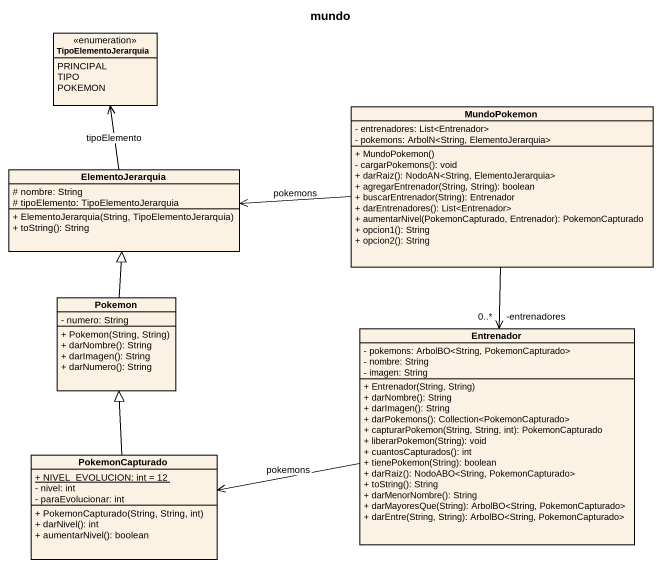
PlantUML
@startuml
title mundo
hide circle
hide empty members
skinparam classAttributeIconSize 0
enum TipoElementoJerarquia {
  PRINCIPAL
  TIPO
  POKEMON
}
class MundoPokemon {
  - entrenadores: List<Entrenador>
  - pokemons: ArbolN<String, ElementoJerarquia>
  + MundoPokemon()
  - cargarPokemons(): void
  + darRaiz(): NodoAN<String, ElementoJerarquia>
  + agregarEntrenador(String, String): boolean
  + buscarEntrenador(String): Entrenador
  + darEntrenadores(): List<Entrenador>
  + aumentarNivel(PokemonCapturado, Entrenador): PokemonCapturado
  + opcion1(): String
  + opcion2(): String
}
class ElementoJerarquia {
  # nombre: String
  # tipoElemento: TipoElementoJerarquia
  + ElementoJerarquia(String, TipoElementoJerarquia)
  + toString(): String
}
class Pokemon {
  - numero: String
  + Pokemon(String, String)
  + darNombre(): String
  + darImagen(): String
  + darNumero(): String
}
class Entrenador {
  - pokemons: ArbolBO<String, PokemonCapturado>
  - nombre: String
  - imagen: String
  + Entrenador(String, String)
  + darNombre(): String
  + darImagen(): String
  + darPokemons(): Collection<PokemonCapturado>
  + capturarPokemon(String, String, int): PokemonCapturado
  + liberarPokemon(String): void
  + cuantosCapturados(): int
  + tienePokemon(String): boolean
  + darRaiz(): NodoABO<String, PokemonCapturado>
  + toString(): String
  + darMenorNombre(): String
  + darMayoresQue(String): ArbolBO<String, PokemonCapturado>
  + darEntre(String, String): ArbolBO<String, PokemonCapturado>
}
class PokemonCapturado {
  {static} + NIVEL_EVOLUCION: int = 12
  - nivel: int
  - paraEvolucionar: int
  + PokemonCapturado(String, String, int)
  + darNivel(): int
  + aumentarNivel(): boolean
}
MundoPokemon -left-> ElementoJerarquia : pokemons
MundoPokemon --> "-entrenadores\n0..*" Entrenador
ElementoJerarquia -up-> TipoElementoJerarquia : tipoElemento
Pokemon -up-|> ElementoJerarquia
Entrenador -left-> PokemonCapturado : pokemons
PokemonCapturado -up-|> Pokemon
@enduml
